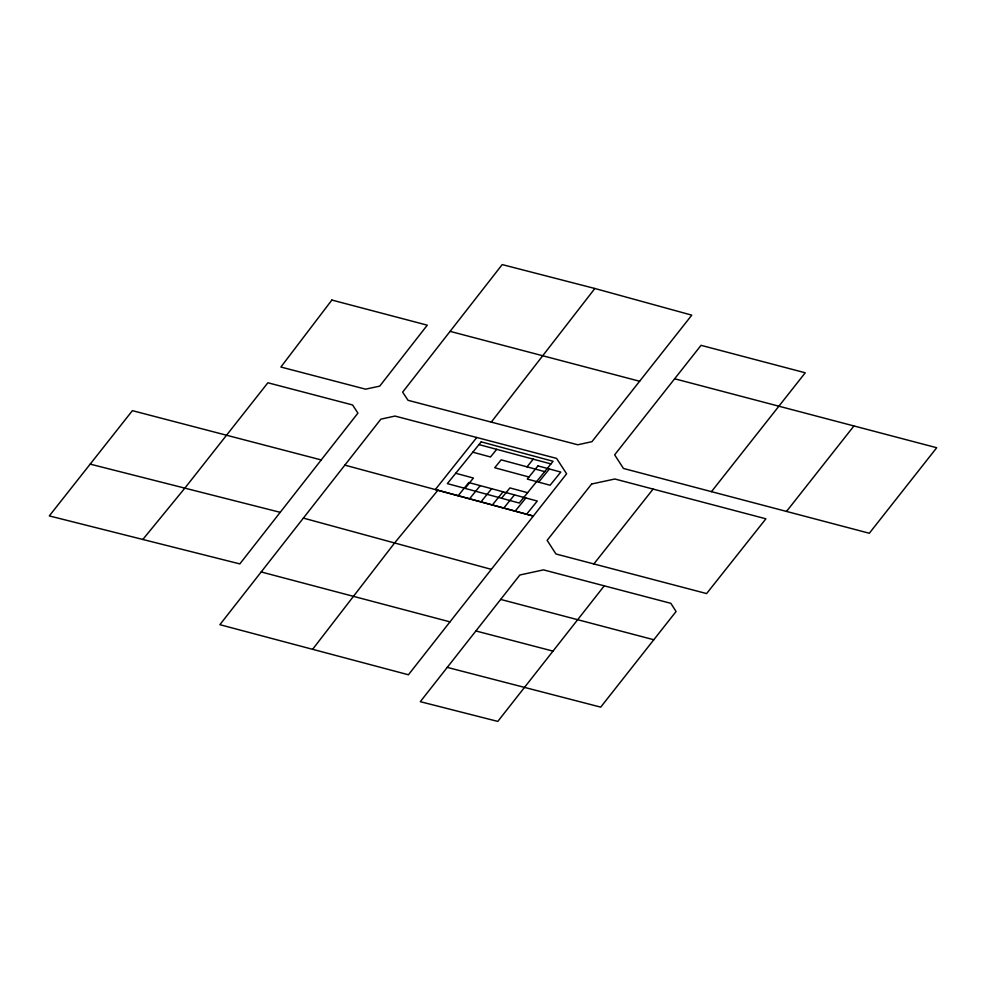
<?xml version="1.0" encoding="UTF-8"?>
<svg xmlns="http://www.w3.org/2000/svg" width="986" height="986" viewBox="0 0 986 986"><rect width="100%" height="100%" fill="white"/><g stroke="black" fill="none" stroke-linecap="round" stroke-linejoin="round"><path stroke-width="1.48" d="M312.599 649.33L394.597 542.978L437.895 490.252M491.274 422.119L594.854 288.491L691.778 315.15L591.933 441.679L577.759 444.772L408.031 400.304L402.645 392.145L502.207 264.593L594.854 288.491M321.226 459.932L239.832 563.906L49.3 515.912L132.395 410.657L321.226 459.932L357.93 413.109L352.581 404.963L267.884 382.765L184.85 488.132L142.834 539.465M449.973 621.858L408.426 674.769L219.878 624.68L380.879 419.149L394.992 416.067L556.597 458.404L566.605 473.81L449.973 621.858L261.179 571.954M447.262 667.386L519.856 574.998L543.483 569.871L670.837 603.321L676.076 611.493L600.708 707.135L447.262 667.386L420.295 701.687L497.794 721.407L604.27 585.832M674.646 378.772L614.635 454.842L623.472 468.461L869.319 533.253L936.7 447.73L674.646 378.772L701.046 345.334L805.242 372.782L711.461 491.657M786.508 511.438L853.851 426.063M593.868 563.943L653.089 489.105M476.768 437.488L435.319 489.549L533.278 516.035L344.853 465.133M458.145 495.724L468.818 482.548L537.284 501.048L526.598 514.224M465.035 488.39L473.416 478.05L455.717 473.268M496.747 449.271L490.51 456.974L472.812 452.192M469.546 498.805L480.231 485.63M480.958 501.886L491.644 488.711M492.371 504.968L503.057 491.804M501.541 498.25L509.922 487.922L527.609 492.704M527.017 466.846L533.266 459.143M503.784 508.061L514.458 494.886M515.185 511.142L525.871 497.967M538.689 482.154L549.375 468.979M90.17 464.123L280.209 512.326M639.655 381.262L450.109 331.37M478.986 444.587L550.952 463.925M475.881 630.954L552.998 651.117M500.641 599.414L653.841 639.754M544.703 471.616L501.147 459.846L494.725 467.746L528.964 477.002M303.368 518.094L491.274 569.341M331.875 300.052L280.887 367.026L365.584 389.174L379.733 386.118L427.271 325.17L331.875 300.052M591.625 484.015L547.144 540.353L555.944 553.984L706.605 593.572L765.9 518.809L614.857 478.999L591.625 484.015M481.193 441.851L447.348 483.608L519.24 503.033L553.084 461.288L481.193 441.851M537.962 465.897L527.288 479.073L550.102 485.235L560.788 472.06L537.962 465.897"/></g></svg>
